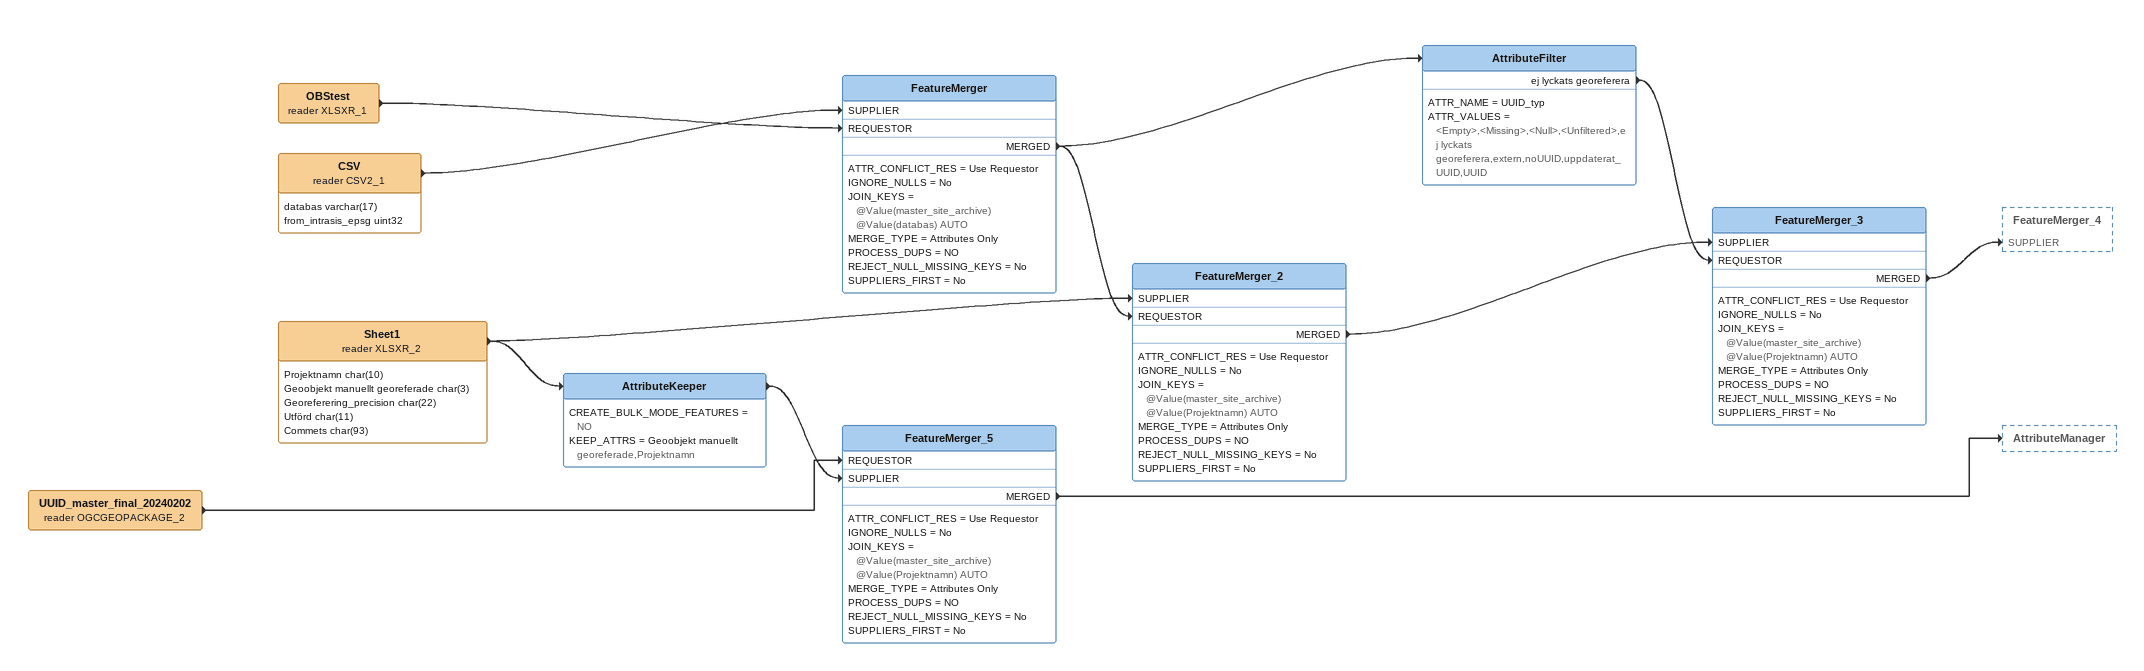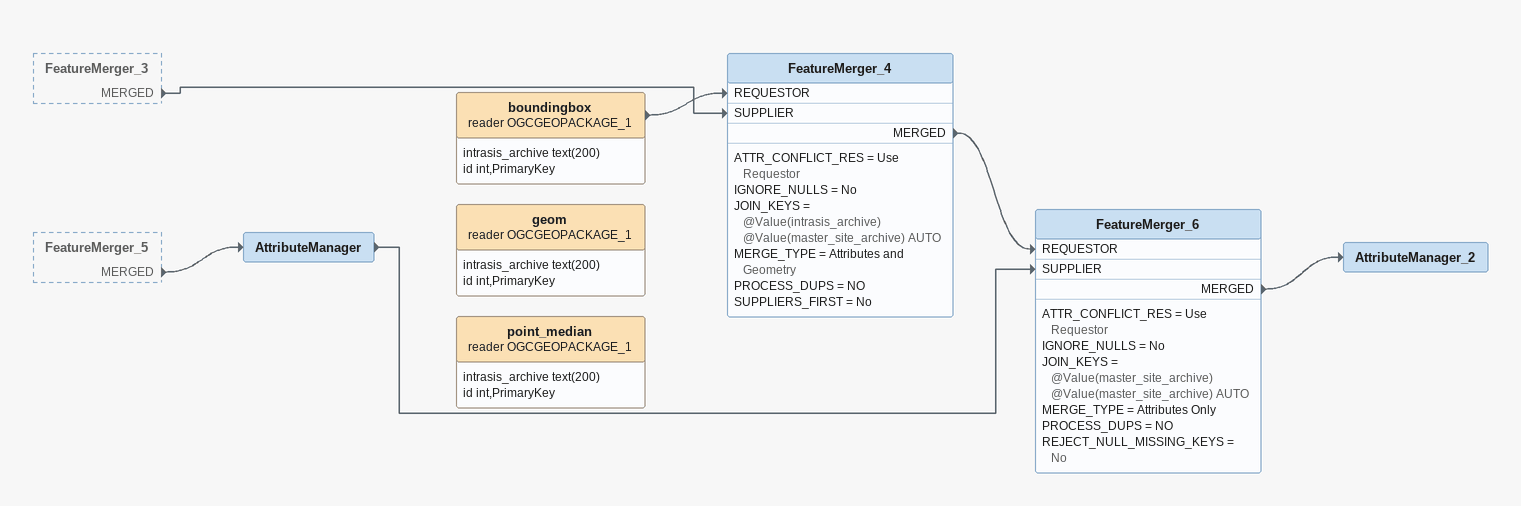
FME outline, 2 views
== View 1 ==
UUID_master_final_20240202 (reader OGCGEOPACKAGE_2)
    -> FeatureMerger_5 [REQUESTOR]
OBStest (reader XLSXR_1)
    -> FeatureMerger [REQUESTOR]
CSV (reader CSV2_1)
    attributes: databas varchar(17), from_intrasis_epsg uint32
    -> FeatureMerger [SUPPLIER]
FeatureMerger
    ATTR_CONFLICT_RES = Use Requestor
    IGNORE_NULLS = No
    JOIN_KEYS = @Value(master_site_archive) @Value(databas) AUTO
    MERGE_TYPE = Attributes Only
    PROCESS_DUPS = NO
    REJECT_NULL_MISSING_KEYS = No
    SUPPLIERS_FIRST = No
    MERGED -> AttributeFilter
    MERGED -> FeatureMerger_2 [REQUESTOR]
AttributeFilter
    ATTR_NAME = UUID_typ
    ATTR_VALUES = <Empty>,<Missing>,<Null>,<Unfiltered>,ej lyckats georeferera,extern,noUUID,uppdaterat_UUID,UUID
    ej lyckats georeferera -> FeatureMerger_3 [REQUESTOR]
Sheet1 (reader XLSXR_2)
    attributes: Projektnamn char(10), Geoobjekt manuellt georeferade char(3), Georeferering_precision char(22), Utförd char(11), Commets char(93)
    -> FeatureMerger_2 [SUPPLIER]
    -> AttributeKeeper
FeatureMerger_2
    ATTR_CONFLICT_RES = Use Requestor
    IGNORE_NULLS = No
    JOIN_KEYS = @Value(master_site_archive) @Value(Projektnamn) AUTO
    MERGE_TYPE = Attributes Only
    PROCESS_DUPS = NO
    REJECT_NULL_MISSING_KEYS = No
    SUPPLIERS_FIRST = No
    MERGED -> FeatureMerger_3 [SUPPLIER]
FeatureMerger_3
    ATTR_CONFLICT_RES = Use Requestor
    IGNORE_NULLS = No
    JOIN_KEYS = @Value(master_site_archive) @Value(Projektnamn) AUTO
    MERGE_TYPE = Attributes Only
    PROCESS_DUPS = NO
    REJECT_NULL_MISSING_KEYS = No
    SUPPLIERS_FIRST = No
    MERGED -> FeatureMerger_4 [SUPPLIER]
AttributeKeeper
    CREATE_BULK_MODE_FEATURES = NO
    KEEP_ATTRS = Geoobjekt manuellt georeferade,Projektnamn
    -> FeatureMerger_5 [SUPPLIER]
FeatureMerger_5
    ATTR_CONFLICT_RES = Use Requestor
    IGNORE_NULLS = No
    JOIN_KEYS = @Value(master_site_archive) @Value(Projektnamn) AUTO
    MERGE_TYPE = Attributes Only
    PROCESS_DUPS = NO
    REJECT_NULL_MISSING_KEYS = No
    SUPPLIERS_FIRST = No
    MERGED -> AttributeManager

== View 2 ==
FeatureMerger_3 [outside]
    MERGED -> FeatureMerger_4 [SUPPLIER]
FeatureMerger_5 [outside]
    MERGED -> AttributeManager
AttributeManager
    -> FeatureMerger_6 [SUPPLIER]
boundingbox (reader OGCGEOPACKAGE_1)
    attributes: intrasis_archive text(200), id int,PrimaryKey
    -> FeatureMerger_4 [REQUESTOR]
FeatureMerger_4
    ATTR_CONFLICT_RES = Use Requestor
    IGNORE_NULLS = No
    JOIN_KEYS = @Value(intrasis_archive) @Value(master_site_archive) AUTO
    MERGE_TYPE = Attributes and Geometry
    PROCESS_DUPS = NO
    SUPPLIERS_FIRST = No
    MERGED -> FeatureMerger_6 [REQUESTOR]
FeatureMerger_6
    ATTR_CONFLICT_RES = Use Requestor
    IGNORE_NULLS = No
    JOIN_KEYS = @Value(master_site_archive) @Value(master_site_archive) AUTO
    MERGE_TYPE = Attributes Only
    PROCESS_DUPS = NO
    REJECT_NULL_MISSING_KEYS = No
    MERGED -> AttributeManager_2
AttributeManager_2
geom (reader OGCGEOPACKAGE_1)
    attributes: intrasis_archive text(200), id int,PrimaryKey
point_median (reader OGCGEOPACKAGE_1)
    attributes: intrasis_archive text(200), id int,PrimaryKey
